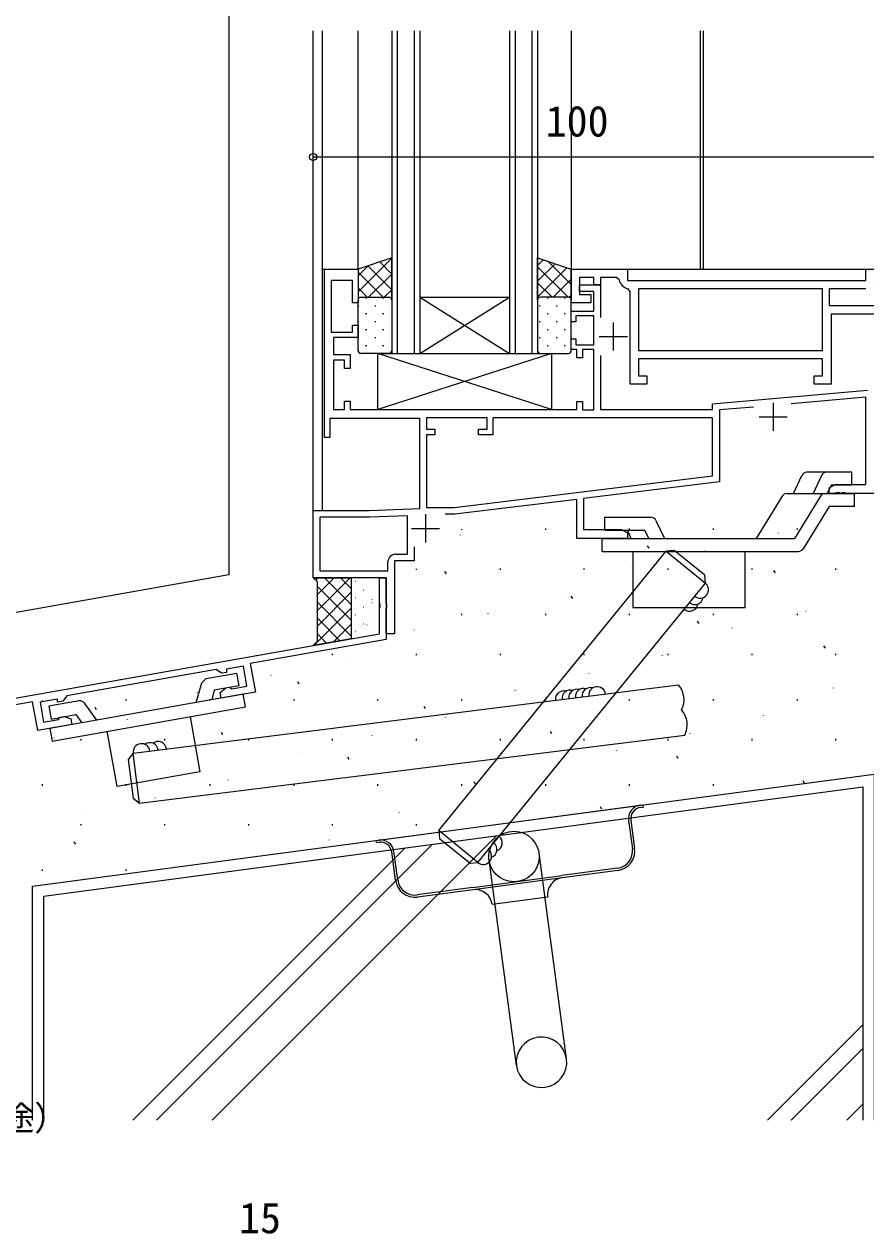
# Model space of a CAD drawing. Units: millimetres, scale not verified. Extents: x -437 to 438, y -681 to 679.
# Drawn here: x -353.3 to -203.3, y 8.5 to 224.2 of the extents above; entities that cross this region are included whole.
import ezdxf
from ezdxf.enums import TextEntityAlignment as Align

# ---------------------------------------------------------------- set-up
doc = ezdxf.new("R2010")
doc.units = ezdxf.units.MM
doc.header["$LTSCALE"] = 4
for name, color, linetype in [('0-2_YKK_11', 7, 'Continuous'), ('0-3_YKK_12', 2, 'Continuous'), ('0-4_YKK_13', 4, 'Continuous'), ('0-7_YSS_K', 3, 'Continuous')]:
    doc.layers.add(name, color=color, linetype=linetype)
doc.layers.add('0-5_YKK_D', color=6, linetype='Continuous', lineweight=18)
doc.styles.add('ＭＳ ゴシック', font='')
doc.styles.get('ＭＳ ゴシック').set_extended_font_data('MS Gothic')

msp = doc.modelspace()

# ---------------------------------------------------------------- linework, layer by layer
at = {"layer": '0-2_YKK_11'}
for p, q in [((-248.302, 171.013), (-248.302, 166.013)), ((-250.802, 168.513), (-245.802, 168.513)), ((-219.802, 156.713), (-219.802, 151.713)), ((-222.302, 154.213), (-217.302, 154.213)), ((-281.802, 136.813), (-281.802, 131.813)), ((-284.302, 134.313), (-279.302, 134.313)), ((-300.887, 125.513), (-301.344, 125.056)), ((-295.23, 125.513), (-301.052, 119.691)), ((-298.058, 125.513), (-301.052, 122.52)), ((-295.002, 120.743), (-299.773, 125.513)), ((-295.002, 123.571), (-296.944, 125.513)), ((-295.002, 117.915), (-301.052, 123.965)), ((-294.227, 124.893), (-294.177, 124.893)), ((-292.802, 123.278), (-292.752, 123.278)), ((-292.295, 123.598), (-292.286, 123.601)), ((-291.187, 124.893), (-291.137, 124.893)), ((-295.002, 122.913), (-301.052, 116.863)), ((-295.002, 115.086), (-301.052, 121.136)), ((-294.227, 121.903), (-294.177, 121.903)), ((-291.368, 121.582), (-291.285, 121.637)), ((-291.319, 121.102), (-291.31, 121.106)), ((-291.187, 121.903), (-291.137, 121.903)), ((-295.002, 120.084), (-301.622, 113.465)), ((-294.439, 119.997), (-294.43, 120.001)), ((-294.227, 118.913), (-294.177, 118.913)), ((-292.802, 120.288), (-292.752, 120.288)), ((-291.187, 118.913), (-291.137, 118.913)), ((-290.002, 120.055), (-289.882, 120.238)), ((-297.02, 114.276), (-301.052, 118.308)), ((-295.002, 117.256), (-298.188, 114.07)), ((-293.464, 117.502), (-293.454, 117.505)), ((-292.802, 117.298), (-292.752, 117.298)), ((-292.253, 117.079), (-292.169, 117.134)), ((-290.673, 118.49), (-290.664, 118.494)), ((-299.425, 113.852), (-301.052, 115.479)), ((-294.227, 115.923), (-294.177, 115.923)), ((-291.187, 115.923), (-291.137, 115.923)), ((-290.074, 115.861), (-290.07, 115.863))]:
    msp.add_line(p, q, dxfattribs=at)
for points in [[(-283.802, 131.041), (-283.802, 128.513), (-287.302, 128.513), (-287.302, 115.513), (-288.802, 115.513), (-288.802, 120.055), (-288.682, 120.238), (-288.682, 120.788), (-288.802, 120.972), (-288.802, 125.513), (-301.802, 125.513), (-301.802, 137.513), (-291.802, 137.513), (-282.802, 137.828), (-282.802, 153.913), (-298.802, 153.913), (-298.802, 150.513), (-299.802, 150.513), (-299.802, 180.513), (-293.802, 180.513), (-293.802, 174.513), (-294.802, 174.513), (-294.802, 178.513), (-298.602, 178.513), (-298.602, 169.313), (-294.802, 169.313), (-294.802, 170.513), (-293.802, 170.513), (-293.802, 168.313), (-298.202, 168.313), (-298.202, 165.313), (-295.202, 165.313), (-295.202, 162.813), (-296.202, 162.813), (-296.202, 164.313), (-298.202, 164.313), (-298.202, 155.513), (-296.202, 155.513), (-296.202, 157.013), (-295.202, 157.013)], [(-247.262, 178.613), (-247.752, 179.013), (-250.602, 179.013), (-250.602, 177.713), (-251.802, 177.713), (-251.802, 179.013), (-254.302, 179.013), (-254.302, 176.013), (-252.302, 176.013), (-252.302, 174.513), (-255.802, 174.513), (-255.802, 180.513), (-245.802, 180.513), (-245.802, 178.513)], [(-245.802, 178.513), (-203.302, 178.513), (-203.302, 180.513), (-181.802, 180.513)], [(-209.802, 174.013), (-199.802, 174.013), (-199.802, 179.013), (-201.302, 179.013), (-201.802, 178.513)], [(-295.202, 157.013), (-295.202, 155.513), (-254.802, 155.513), (-254.802, 156.913), (-253.802, 156.913), (-253.802, 155.413), (-251.802, 155.413), (-251.802, 166.213), (-253.802, 166.213), (-253.802, 164.713), (-254.802, 164.713), (-254.802, 166.213), (-255.802, 166.213), (-255.802, 168.113), (-255.002, 168.113), (-255.002, 167.013), (-251.802, 167.013), (-251.802, 172.213), (-255.002, 172.213), (-255.002, 171.113), (-255.802, 171.113), (-255.802, 173.013), (-251.802, 173.013), (-251.802, 176.513), (-254.302, 176.513), (-254.302, 177.713), (-250.602, 177.713), (-250.602, 171.912)], [(-199.502, 172.513), (-209.502, 172.513), (-209.502, 160.013), (-212.502, 160.013), (-212.502, 161.513), (-211.002, 161.513), (-211.002, 164.513), (-243.802, 164.513), (-243.802, 161.513), (-242.302, 161.513), (-242.302, 160.013), (-245.302, 160.013), (-245.302, 176.564), (-245.702, 177.054)], [(-203.302, 177.013), (-209.802, 177.013), (-209.802, 174.013)], [(-250.602, 165.115), (-250.602, 155.513), (-230.602, 155.513), (-230.602, 156.513), (-203.002, 158.928)], [(-201.802, 140.513), (-206.844, 140.513), (-207.027, 140.633), (-207.577, 140.633), (-207.76, 140.513), (-207.844, 140.513), (-208.027, 140.633), (-208.577, 140.633), (-208.76, 140.513), (-209.802, 140.513), (-209.802, 141.513), (-208.763, 142.113), (-203.302, 142.113), (-203.302, 157.697), (-216.624, 156.532)], [(-223.334, 155.945), (-229.402, 155.414), (-229.402, 142.6), (-253.602, 139.628), (-253.602, 134.113), (-246.841, 134.113), (-245.802, 133.513), (-245.802, 132.513), (-254.802, 132.513), (-254.802, 139.481), (-276.529, 136.813), (-278.292, 136.813)], [(-287.002, 129.713), (-285.002, 129.713), (-285.002, 136.55), (-291.781, 136.313), (-300.602, 136.313), (-300.602, 126.713)], [(-300.602, 126.713), (-288.502, 126.713), (-288.502, 128.213)], [(-290.002, 120.972), (-290.002, 125.513), (-288.802, 125.513), (-288.802, 114.507), (-313.003, 110.24), (-312.1, 105.119), (-318.206, 104.042), (-318.379, 105.027), (-317.383, 105.863), (-316.719, 105.98), (-316.494, 105.842), (-316.268, 105.704), (-313.606, 106.174), (-314.231, 109.719), (-317.249, 109.187), (-317.249, 108.628), (-318.124, 108.474), (-319.109, 109.163), (-345.698, 104.475), (-346.388, 103.49), (-347.375, 103.316), (-347.375, 103.875), (-350.472, 103.329), (-349.847, 99.783), (-347.185, 100.253), (-347.02, 100.459), (-346.855, 100.666), (-346.191, 100.783), (-344.969, 100.339), (-344.795, 99.354), (-350.901, 98.277), (-351.804, 103.398), (-375.602, 99.202)], [(-289.882, 120.238), (-289.882, 120.788), (-290.002, 120.972)], [(-375.149, 100.5), (-290.002, 115.514), (-290.002, 120.055)]]:
    msp.add_lwpolyline(points, dxfattribs=at)
for points in [[(-211.002, 177.013), (-243.802, 177.013), (-243.802, 166.013), (-211.002, 166.013)], [(-276.602, 138.013), (-230.602, 143.662), (-230.602, 154.013), (-269.802, 154.013), (-269.802, 151.013), (-272.302, 151.013), (-272.302, 152.013), (-270.802, 152.013), (-270.802, 154.013), (-281.602, 154.013), (-281.602, 152.013), (-280.102, 152.013), (-280.102, 151.013), (-281.602, 151.013), (-281.602, 138.013)], [(-295.002, 125.513), (-295.002, 114.632), (-301.802, 113.433), (-301.052, 114.183), (-301.052, 124.763), (-301.802, 125.513)], [(-295.002, 125.513), (-295.002, 114.632), (-290.002, 115.513), (-290.002, 125.513)]]:
    msp.add_lwpolyline(points, close=True, dxfattribs=at)
for centre, radius, start, end in [((-245.302, 179.013), 2, 191.53698, 258.46304), ((-287.002, 128.213), 1.5, 90.00001, 179.99999)]:
    msp.add_arc(centre, radius, start, end, dxfattribs=at)
at = {"layer": '0-3_YKK_12'}
for p, q in [((-301.802, 125.513), (-301.802, 223.013)), ((-300.202, 223.013), (-300.202, 137.513)), ((-287.802, 223.013), (-287.802, 165.513)), ((-286.802, 223.013), (-286.802, 165.513)), ((-283.802, 223.013), (-283.802, 165.513)), ((-282.802, 223.013), (-282.802, 165.513)), ((-266.802, 223.013), (-266.802, 165.513)), ((-265.802, 223.013), (-265.802, 165.513)), ((-262.802, 223.013), (-262.802, 165.513)), ((-261.802, 223.013), (-261.802, 165.513)), ((-232.802, 223.013), (-232.802, 180.513)), ((-232.302, 223.013), (-232.302, 180.513)), ((-300.202, 180.513), (-299.502, 180.513)), ((-246.302, 180.513), (-202.802, 180.513)), ((-282.802, 175.513), (-266.802, 175.513)), ((-282.802, 175.513), (-266.802, 165.513)), ((-282.802, 165.513), (-266.802, 175.513)), ((-287.802, 165.513), (-261.802, 165.513)), ((-301.802, 125.513), (-301.502, 125.513))]:
    msp.add_line(p, q, dxfattribs=at)
for points in [[(-294.302, 180.513), (-293.802, 180.513), (-293.802, 223.013)], [(-255.802, 223.013), (-255.802, 180.513), (-255.302, 180.513)]]:
    msp.add_lwpolyline(points, dxfattribs=at)
at = {"layer": '0-4_YKK_13'}
for p, q in [((-293.802, 176.484), (-287.802, 182.484)), ((-287.802, 179.656), (-289.946, 181.799)), ((-287.802, 182.484), (-287.824, 182.506)), ((-261.802, 181.2), (-260.817, 182.185)), ((-261.802, 178.371), (-258.696, 181.478)), ((-255.802, 177.768), (-259.92, 181.886)), ((-293.802, 179.312), (-292.001, 181.114)), ((-293.802, 180.513), (-293.802, 175.013)), ((-289.317, 175.513), (-293.802, 179.999)), ((-287.802, 176.827), (-292.067, 181.092)), ((-291.944, 175.513), (-287.802, 179.656)), ((-256.376, 175.513), (-261.802, 180.94)), ((-261.802, 175.543), (-256.574, 180.771)), ((-255.802, 180.513), (-255.802, 175.013)), ((-292.145, 175.513), (-293.802, 177.17)), ((-259.204, 175.513), (-261.802, 178.111)), ((-259.003, 175.513), (-255.802, 178.714)), ((-293.802, 166.013), (-293.802, 175.013)), ((-293.302, 175.513), (-288.302, 175.513)), ((-292.447, 175.418), (-292.247, 175.418)), ((-289.417, 175.418), (-289.217, 175.418)), ((-289.116, 175.513), (-287.802, 176.827)), ((-287.802, 175.013), (-287.802, 166.013)), ((-261.752, 175.232), (-261.802, 175.283)), ((-261.802, 175.013), (-261.802, 166.013)), ((-256.302, 175.513), (-261.302, 175.513)), ((-260.117, 175.418), (-259.917, 175.418)), ((-257.087, 175.418), (-256.887, 175.418)), ((-256.188, 175.5), (-255.802, 175.886)), ((-255.802, 166.013), (-255.802, 175.013)), ((-293.802, 174.003), (-293.662, 174.003)), ((-292.447, 172.588), (-292.247, 172.588)), ((-290.832, 174.003), (-290.632, 174.003)), ((-289.417, 172.588), (-289.217, 172.588)), ((-261.532, 174.003), (-261.332, 174.003)), ((-260.117, 172.588), (-259.917, 172.588)), ((-258.502, 174.003), (-258.302, 174.003)), ((-257.087, 172.588), (-256.887, 172.588)), ((-293.802, 171.173), (-293.662, 171.173)), ((-290.832, 171.173), (-290.632, 171.173)), ((-261.532, 171.173), (-261.332, 171.173)), ((-258.502, 171.173), (-258.302, 171.173)), ((-293.802, 168.343), (-293.662, 168.343)), ((-292.447, 169.758), (-292.247, 169.758)), ((-290.832, 168.343), (-290.632, 168.343)), ((-289.417, 169.758), (-289.217, 169.758)), ((-261.532, 168.343), (-261.332, 168.343)), ((-260.117, 169.758), (-259.917, 169.758)), ((-258.502, 168.343), (-258.302, 168.343)), ((-257.087, 169.758), (-256.887, 169.758)), ((-292.447, 166.928), (-292.247, 166.928)), ((-289.417, 166.928), (-289.217, 166.928)), ((-260.117, 166.928), (-259.917, 166.928)), ((-257.087, 166.928), (-256.887, 166.928)), ((-288.302, 165.513), (-293.302, 165.513)), ((-261.302, 165.513), (-256.302, 165.513)), ((-290.302, 155.513), (-259.302, 155.513)), ((-216.21, 140.513), (-214.707, 143.736)), ((-205.802, 144.313), (-213.8, 144.314)), ((-211.203, 143.736), (-212.705, 140.513)), ((-205.802, 142.013), (-205.802, 144.313)), ((-217.361, 140.513), (-205.302, 140.513)), ((-211.085, 140.513), (-216.027, 132.513)), ((-209.468, 142.013), (-210.167, 140.513)), ((-205.802, 142.013), (-209.468, 142.013)), ((-205.302, 138.213), (-205.302, 140.513)), ((-218.214, 140.035), (-222.818, 132.514)), ((-209.802, 138.213), (-214.451, 130.688)), ((-205.302, 138.213), (-209.802, 138.213)), ((-249.802, 136.314), (-241.618, 136.314)), ((-249.802, 134.014), (-249.802, 136.314)), ((-249.802, 134.014), (-242.667, 134.014)), ((-245.103, 132.514), (-245.802, 134.014)), ((-241.968, 132.514), (-242.667, 134.014)), ((-240.712, 135.736), (-239.209, 132.514)), ((-250.302, 132.514), (-216.027, 132.513)), ((-250.302, 130.214), (-250.302, 132.514)), ((-250.302, 130.214), (-215.302, 130.213)), ((-224.802, 120.213), (-224.802, 130.213)), ((-320.852, 107.536), (-315.436, 108.491)), ((-340.364, 100.135), (-342.512, 103.107)), ((-290.096, 78.741), (-243.508, 84.953)), ((-243.508, 84.953), (-243.013, 85.019)), ((-243.455, 84.556), (-242.96, 84.622)), ((-243.013, 85.019), (-242.96, 84.622)), ((-245.57, 82.256), (-244.896, 77.201)), ((-245.174, 82.309), (-244.5, 77.254)), ((-290.592, 78.675), (-290.096, 78.741)), ((-290.539, 78.278), (-290.592, 78.675)), ((-290.539, 78.278), (-290.043, 78.344)), ((-287.122, 71.571), (-287.796, 76.626)), ((-286.726, 71.624), (-287.4, 76.679)), ((-256.645, 39.72), (-261.535, 76.395)), ((-265.566, 38.53), (-270.456, 75.206)), ((-247.559, 73.719), (-257.471, 72.397)), ((-247.506, 73.322), (-257.419, 72.001)), ((-273.331, 70.282), (-257.471, 72.397)), ((-257.419, 72.001), (-273.278, 69.886)), ((-273.331, 70.282), (-283.243, 68.961)), ((-273.278, 69.886), (-283.19, 68.564)), ((-269.908, 67.309), (-259.996, 68.63))]:
    msp.add_line(p, q, dxfattribs=at)
for points in [[(-287.802, 175.013), (-287.802, 182.513), (-293.802, 180.513)], [(-261.802, 175.013), (-261.802, 182.513), (-255.802, 180.513)], [(-259.302, 165.513), (-290.302, 155.513), (-290.302, 165.513)], [(-244.802, 130.213), (-244.802, 120.213), (-224.802, 120.213)], [(-315.436, 108.491), (-315.037, 106.226), (-319.468, 105.444), (-319.88, 103.747)], [(-322.637, 103.261), (-321.635, 106.789), (-320.852, 107.536)], [(-343.503, 103.542), (-348.919, 102.587), (-348.52, 100.322), (-344.088, 101.103), (-343.023, 99.666)], [(-323.715, 100.735), (-321.979, 90.887), (-336.751, 88.283), (-338.487, 98.131)]]:
    msp.add_lwpolyline(points, dxfattribs=at)
for points in [[(-259.302, 165.513), (-259.302, 155.513), (-290.302, 165.513)], [(-314.266, 104.737), (-348.735, 98.659), (-348.335, 96.394), (-313.867, 102.472)]]:
    msp.add_lwpolyline(points, close=True, dxfattribs=at)
msp.add_circle((-265.996, 75.8), 4.5, dxfattribs=at)
for centre, radius, start, end in [((-293.302, 175.013), 0.5, 90, 180), ((-288.302, 175.013), 0.5, 0, 90), ((-261.302, 175.013), 0.5, 90, 180), ((-256.302, 175.013), 0.5, 0, 90), ((-293.302, 166.013), 0.5, 180, 270), ((-288.302, 166.013), 0.5, 270, 0), ((-261.302, 166.013), 0.5, 180, 270), ((-256.302, 166.013), 0.5, 270, 0), ((-213.8, 143.314), 1, 90, 155.00493), ((-210.296, 143.313), 1, 90, 154.99902), ((-217.361, 139.513), 1, 90, 148.53714), ((-241.618, 135.314), 1, 24.99483, 90), ((-215.302, 131.213), 1, 270, 328.29252), ((-343.362, 102.518), 1.034, 34.76283, 97.857), ((-243.191, 82.574), 2.4, 97.59464, 187.59464), ((-243.191, 82.574), 2, 97.59464, 187.59464), ((-289.779, 76.362), 2.4, 7.59464, 97.59464), ((-289.779, 76.362), 2, 7.59464, 97.59464), ((-247.969, 76.792), 3.1, 277.59464, 7.59464), ((-247.969, 76.792), 3.5, 277.59464, 7.59464), ((-283.653, 72.034), 3.5, 187.59464, 277.59464), ((-283.653, 72.034), 3.1, 187.59464, 277.59464), ((-257.022, 69.027), 3, 97.59464, 187.59464), ((-272.882, 66.912), 3, 7.59464, 97.59464), ((-261.106, 39.125), 4.5, 7.59464, 187.59464), ((-261.106, 39.125), 4.5, 187.59464, 7.59464)]:
    msp.add_arc(centre, radius, start, end, dxfattribs=at)
at = {"layer": '0-5_YKK_D'}
for p, q in [((-301.802, 197.513), (-301.802, 201.513)), ((-201.802, 200.513), (-301.802, 200.513))]:
    msp.add_line(p, q, dxfattribs=at)
msp.add_circle((-301.802, 200.513), 0.637, dxfattribs=at)
at = {"layer": '0-7_YSS_K'}
for p, q in [((-206.436, 138.407), (-206.42, 138.359)), ((-275.361, 134.17), (-275.361, 134.035)), ((-260.411, 134.285), (-260.411, 134.035)), ((-245.461, 134.285), (-245.461, 134.035)), ((-230.511, 134.285), (-230.511, 134.035)), ((-215.561, 134.285), (-215.561, 134.035)), ((-275.596, 133.144), (-275.58, 133.096)), ((-218.913, 133.527), (-218.896, 133.48)), ((-279.406, 80.426), (-238.856, 130.23)), ((-242.257, 131.223), (-241.981, 130.806)), ((-231.974, 130.297), (-231.957, 130.25)), ((-245.118, 127.302), (-245.102, 127.255)), ((-283.436, 127.108), (-283.436, 126.91)), ((-278.389, 126.621), (-278.113, 126.204)), ((-268.486, 127.16), (-268.486, 126.91)), ((-253.536, 127.16), (-253.536, 126.91)), ((-238.586, 127.16), (-238.586, 126.91)), ((-223.636, 127.16), (-223.636, 126.91)), ((-219.741, 126.801), (-219.465, 126.384)), ((-208.686, 127.16), (-208.686, 126.91)), ((-272.427, 74.743), (-231.877, 124.547)), ((-257.595, 122.423), (-257.578, 122.375)), ((-255.873, 122.198), (-255.597, 121.782)), ((-275.361, 119.085), (-275.361, 118.835)), ((-270.656, 119.192), (-270.639, 119.145)), ((-260.411, 119.085), (-260.411, 118.835)), ((-245.461, 119.085), (-245.461, 118.835)), ((-230.511, 119.085), (-230.511, 118.835)), ((-215.561, 119.085), (-215.561, 118.835)), ((-213.973, 119.576), (-213.956, 119.529)), ((-233.357, 117.776), (-233.081, 117.359)), ((-227.117, 116.581), (-227.1, 116.534)), ((-283.8, 116.198), (-283.784, 116.151)), ((-210.841, 113.354), (-210.565, 112.937)), ((-298.386, 111.96), (-298.386, 111.71)), ((-296.277, 111.318), (-296.26, 111.271)), ((-283.436, 111.96), (-283.436, 111.71)), ((-268.486, 111.96), (-268.486, 111.71)), ((-253.536, 111.96), (-253.536, 111.71)), ((-239.594, 111.702), (-239.577, 111.654)), ((-238.586, 111.96), (-238.586, 111.71)), ((-223.636, 111.96), (-223.636, 111.71)), ((-208.686, 111.96), (-208.686, 111.71)), ((-309.338, 108.088), (-309.321, 108.041)), ((-252.655, 108.471), (-252.638, 108.424)), ((-333.882, 94.244), (-236.685, 106.399)), ((-304.6, 107.029), (-304.324, 106.613)), ((-209.116, 105.86), (-209.099, 105.813)), ((-350.111, 103.697), (-350.111, 103.635)), ((-335.161, 103.885), (-335.161, 103.635)), ((-322.482, 105.094), (-322.466, 105.047)), ((-320.211, 103.885), (-320.211, 103.635)), ((-305.261, 103.885), (-305.261, 103.635)), ((-290.311, 103.885), (-290.311, 103.635)), ((-275.361, 103.885), (-275.361, 103.635)), ((-265.799, 105.477), (-265.782, 105.43)), ((-260.411, 103.885), (-260.411, 103.635)), ((-245.461, 103.885), (-245.461, 103.635)), ((-230.511, 103.885), (-230.511, 103.635)), ((-215.561, 103.885), (-215.561, 103.635)), ((-340.732, 102.427), (-340.456, 102.01)), ((-282.084, 102.607), (-281.808, 102.19)), ((-334.959, 100.214), (-334.943, 100.167)), ((-278.276, 100.597), (-278.259, 100.55)), ((-221.593, 100.981), (-221.576, 100.933)), ((-332.765, 85.313), (-235.568, 97.468)), ((-318.216, 98.005), (-317.94, 97.588)), ((-291.337, 97.367), (-291.32, 97.32)), ((-259.568, 98.185), (-259.292, 97.768)), ((-234.653, 97.75), (-234.637, 97.703)), ((-348.02, 96.984), (-348.003, 96.937)), ((-343.236, 96.76), (-343.236, 96.51)), ((-328.286, 96.76), (-328.286, 96.51)), ((-313.336, 96.76), (-313.336, 96.51)), ((-298.386, 96.76), (-298.386, 96.51)), ((-283.436, 96.76), (-283.436, 96.51)), ((-268.486, 96.76), (-268.486, 96.51)), ((-253.536, 96.76), (-253.536, 96.51)), ((-238.586, 96.76), (-238.586, 96.51)), ((-223.636, 96.76), (-223.636, 96.51)), ((-208.686, 96.76), (-208.686, 96.51)), ((-304.481, 94.373), (-304.464, 94.326)), ((-295.7, 93.583), (-295.424, 93.166)), ((-247.798, 94.756), (-247.781, 94.709)), ((-237.052, 93.763), (-236.776, 93.346)), ((-350.111, 88.685), (-350.111, 88.435)), ((-335.161, 88.685), (-335.161, 88.435)), ((-320.211, 88.685), (-320.211, 88.435)), ((-316.958, 89.493), (-316.941, 89.446)), ((-305.261, 88.685), (-305.261, 88.435)), ((-290.311, 88.685), (-290.311, 88.435)), ((-275.361, 88.685), (-275.361, 88.435)), ((-273.184, 89.161), (-272.908, 88.744)), ((-260.411, 88.685), (-260.411, 88.435)), ((-260.275, 89.876), (-260.258, 89.829)), ((-245.461, 88.685), (-245.461, 88.435)), ((-230.511, 88.685), (-230.511, 88.435)), ((-215.561, 88.685), (-215.561, 88.679)), ((-214.536, 89.341), (-214.26, 88.924)), ((-330.019, 86.263), (-330.002, 86.216)), ((-273.336, 86.646), (-273.319, 86.599)), ((-250.668, 84.739), (-250.392, 84.322)), ((-343.163, 83.268), (-343.147, 83.221)), ((-286.48, 83.652), (-286.463, 83.605)), ((-343.236, 81.56), (-343.236, 81.31)), ((-328.286, 81.56), (-328.286, 81.31)), ((-313.336, 81.56), (-313.336, 81.31)), ((-298.386, 81.56), (-298.386, 81.31)), ((-283.436, 81.56), (-283.436, 81.31)), ((-344.427, 78.414), (-344.151, 77.997)), ((-329.719, 28.8), (-280.518, 78)), ((-319.819, 28.8), (-269.096, 79.523)), ((-298.957, 78.772), (-298.94, 78.725)), ((-333.961, 28.8), (-285.414, 77.348)), ((-350.111, 73.485), (-350.111, 73.235)), ((-335.161, 73.485), (-335.161, 73.235)), ((-220.824, 28.8), (-203.802, 45.822)), ((-216.581, 28.8), (-203.802, 41.579)), ((-206.682, 28.8), (-203.802, 31.68))]:
    msp.add_line(p, q, dxfattribs=at)
for points in [[(-316.802, 311.513), (-316.802, 126.02), (-361.802, 118.085)], [(-351.802, 28.8), (-351.802, 70.513), (-201.802, 90.513), (-201.802, 28.8)], [(-349.802, 28.8), (-349.802, 68.762), (-203.802, 88.229), (-203.802, 28.8)]]:
    msp.add_lwpolyline(points, dxfattribs=at)
for points in [[(-238.856, 130.229), (-231.876, 124.547), (-232.02, 125.953), (-237.449, 130.373)], [(-332.765, 85.313), (-333.882, 94.244), (-334.75, 93.128), (-333.881, 86.182)], [(-272.427, 74.743), (-279.406, 80.426), (-279.262, 79.019), (-273.834, 74.599)]]:
    msp.add_lwpolyline(points, close=True, dxfattribs=at)
for centre, radius, start, end in [((-232.823, 123.383), 1.5, 230.84606, 50.84604), ((-234.717, 121.056), 1.5, 230.84606, 350.84607), ((-233.77, 122.219), 1.5, 230.84606, 350.84607), ((-253.573, 104.287), 1.5, 73.54993, 187.1281), ((-252.382, 104.436), 1.5, 73.54993, 187.1281), ((-251.191, 104.585), 1.5, 7.1281, 187.1281), ((-239.687, 103.756), 4, 332.89926, 41.35695), ((-257.145, 103.84), 1.5, 73.54993, 187.1281), ((-255.954, 103.989), 1.5, 73.54993, 187.1281), ((-254.763, 104.138), 1.5, 73.54993, 187.1281), ((-239.129, 99.29), 4, 332.89926, 41.35695), ((-332.393, 94.43), 1.5, 7.12811, 187.12809), ((-330.905, 94.616), 1.5, 7.12811, 127.12812), ((-329.417, 94.802), 1.5, 7.12811, 127.12812), ((-270.533, 77.07), 1.5, 290.84604, 50.84605), ((-269.586, 78.233), 1.5, 290.84604, 50.84605), ((-271.48, 75.906), 1.5, 230.84607, 50.84605)]:
    msp.add_arc(centre, radius, start, end, dxfattribs=at)

# ---------------------------------------------------------------- texts
at = {"layer": '0-5_YKK_D', "style": 'ＭＳ ゴシック'}
for s, height, p in [('100', 5.499, (-260.367, 202.513)), ('シーリング（別途）', 4.399, (-399.508, 25.67)), ('15', 5.499, (-315.02, 6.986))]:
    msp.add_text(s, height=height, dxfattribs=at).set_placement(p, align=Align.BOTTOM_LEFT)

doc.saveas('drawing.dxf')
